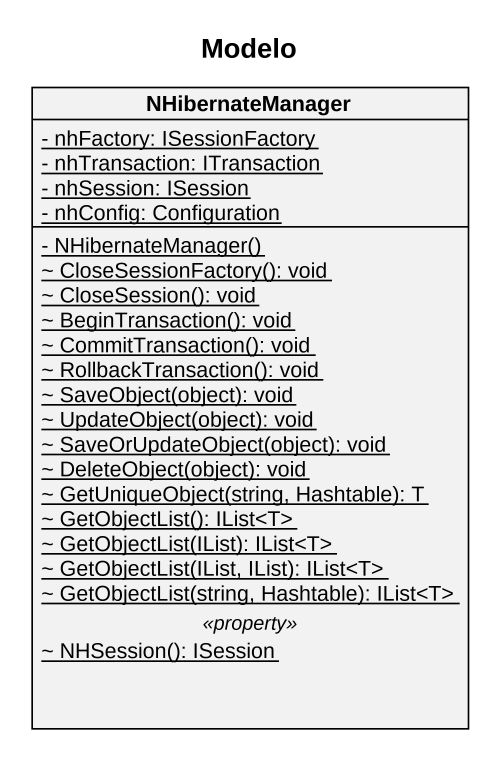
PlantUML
@startuml
title Modelo
hide circle
hide empty members
skinparam classAttributeIconSize 0
class NHibernateManager {
  {static} - nhFactory: ISessionFactory
  {static} - nhTransaction: ITransaction
  {static} - nhSession: ISession
  {static} - nhConfig: Configuration
  --
  {static} - NHibernateManager()
  {static} ~ CloseSessionFactory(): void
  {static} ~ CloseSession(): void
  {static} ~ BeginTransaction(): void
  {static} ~ CommitTransaction(): void
  {static} ~ RollbackTransaction(): void
  {static} ~ SaveObject(object): void
  {static} ~ UpdateObject(object): void
  {static} ~ SaveOrUpdateObject(object): void
  {static} ~ DeleteObject(object): void
  {static} ~ GetUniqueObject(string, Hashtable): T
  {static} ~ GetObjectList(): IList<T>
  {static} ~ GetObjectList(IList): IList<T>
  {static} ~ GetObjectList(IList, IList): IList<T>
  {static} ~ GetObjectList(string, Hashtable): IList<T>
  .. <<property>> ..
  {static} ~ NHSession(): ISession
}
@enduml
